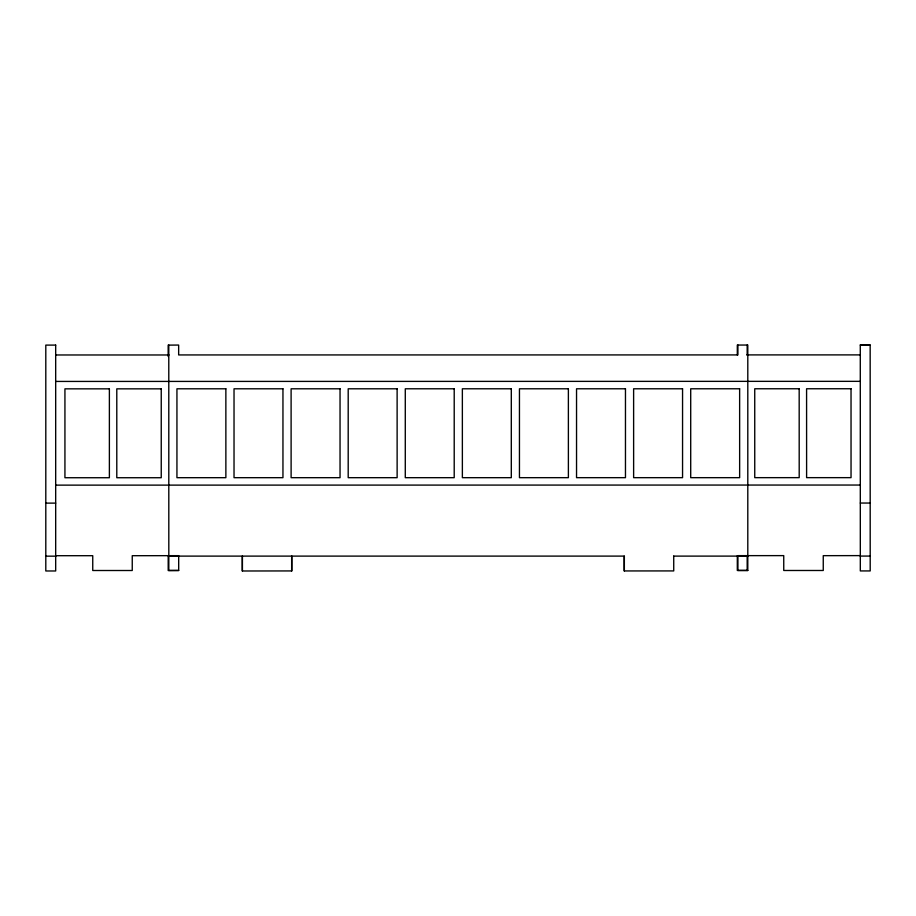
<?xml version="1.0" encoding="UTF-8"?>
<svg xmlns="http://www.w3.org/2000/svg" width="916" height="916" viewBox="0 0 916 916"><rect width="100%" height="100%" fill="white"/><g stroke="black" fill="none" stroke-linecap="round" stroke-linejoin="round"><path stroke-width="1.37" d="M860.284 345.011L870.166 345.011L870.2 570.931L860.319 570.931L860.284 345.011L870.166 345.057M55.681 354.973L169.082 354.973M746.883 354.904L860.296 354.893M55.681 381.434L860.296 381.342M55.681 485.137L860.307 485.045M860.319 503.044L870.189 503.044M45.8 503.124L55.681 503.124M55.681 555.703L92.745 555.703L92.745 570.508L132.248 570.508L132.248 555.703L178.689 555.657L178.689 570.485L168.201 570.531L168.201 555.714M860.319 555.611L823.255 555.668L823.255 570.485L783.753 570.485L783.741 555.623L737.93 555.646L737.93 570.462L747.8 570.462L747.8 345.046L737.311 345.057L737.311 354.927M168.784 556.115L624.346 556.104L624.346 570.92M673.569 556.115L747.8 556.104M860.319 556.081L870.2 556.069M45.8 556.161L55.681 556.161M178.689 570.473L168.819 570.485L168.784 345.057M747.8 570.462L737.311 570.462L737.311 555.657M747.181 345.057L747.181 355.019M747.181 555.646L747.181 570.462M737.918 345.046L737.918 354.916L178.654 354.939L178.654 345.057L168.166 345.126L168.178 356.507M673.729 556.104L673.729 570.92L624.197 570.943L624.185 556.126M291.803 556.115L291.803 570.931L242.271 570.989L242.271 556.172M291.654 556.161L291.654 570.977M242.419 556.115L242.419 570.931M55.681 345.103L45.8 345.103L45.8 570.977L55.681 570.977L55.681 345.103M225.863 388.796L176.937 388.796L176.937 477.694L225.874 477.683L225.863 388.796M282.952 388.796L234.027 388.796L234.027 477.683L282.952 477.683L282.952 388.796M340.042 388.796L291.105 388.796L291.116 477.683L340.042 477.683L340.042 388.796M397.12 388.796L348.195 388.796L348.195 477.683L397.132 477.683L397.12 388.796M454.21 388.785L405.284 388.785L405.284 477.683L454.21 477.683L454.21 388.785M511.3 388.785L462.362 388.785L462.374 477.683L511.3 477.683L511.3 388.785M568.378 388.785L519.452 388.785L519.452 477.683L568.389 477.671L568.378 388.785M625.468 388.785L576.542 388.785L576.542 477.671L625.468 477.671L625.468 388.785M682.557 388.785L633.62 388.785L633.632 477.671L682.557 477.671L682.557 388.785M739.636 388.773L690.71 388.785L690.71 477.671L739.647 477.671L739.636 388.773M109.382 388.842L64.933 388.842L64.933 477.728L109.382 477.728L109.382 388.842M161.239 388.842L116.79 388.842L116.79 477.728L161.239 477.728L161.239 388.842M799.176 388.762L754.738 388.773L754.75 477.66L799.199 477.648L799.176 388.762M851.033 388.75L806.584 388.762L806.607 477.648L851.044 477.648L851.033 388.75"/></g></svg>
